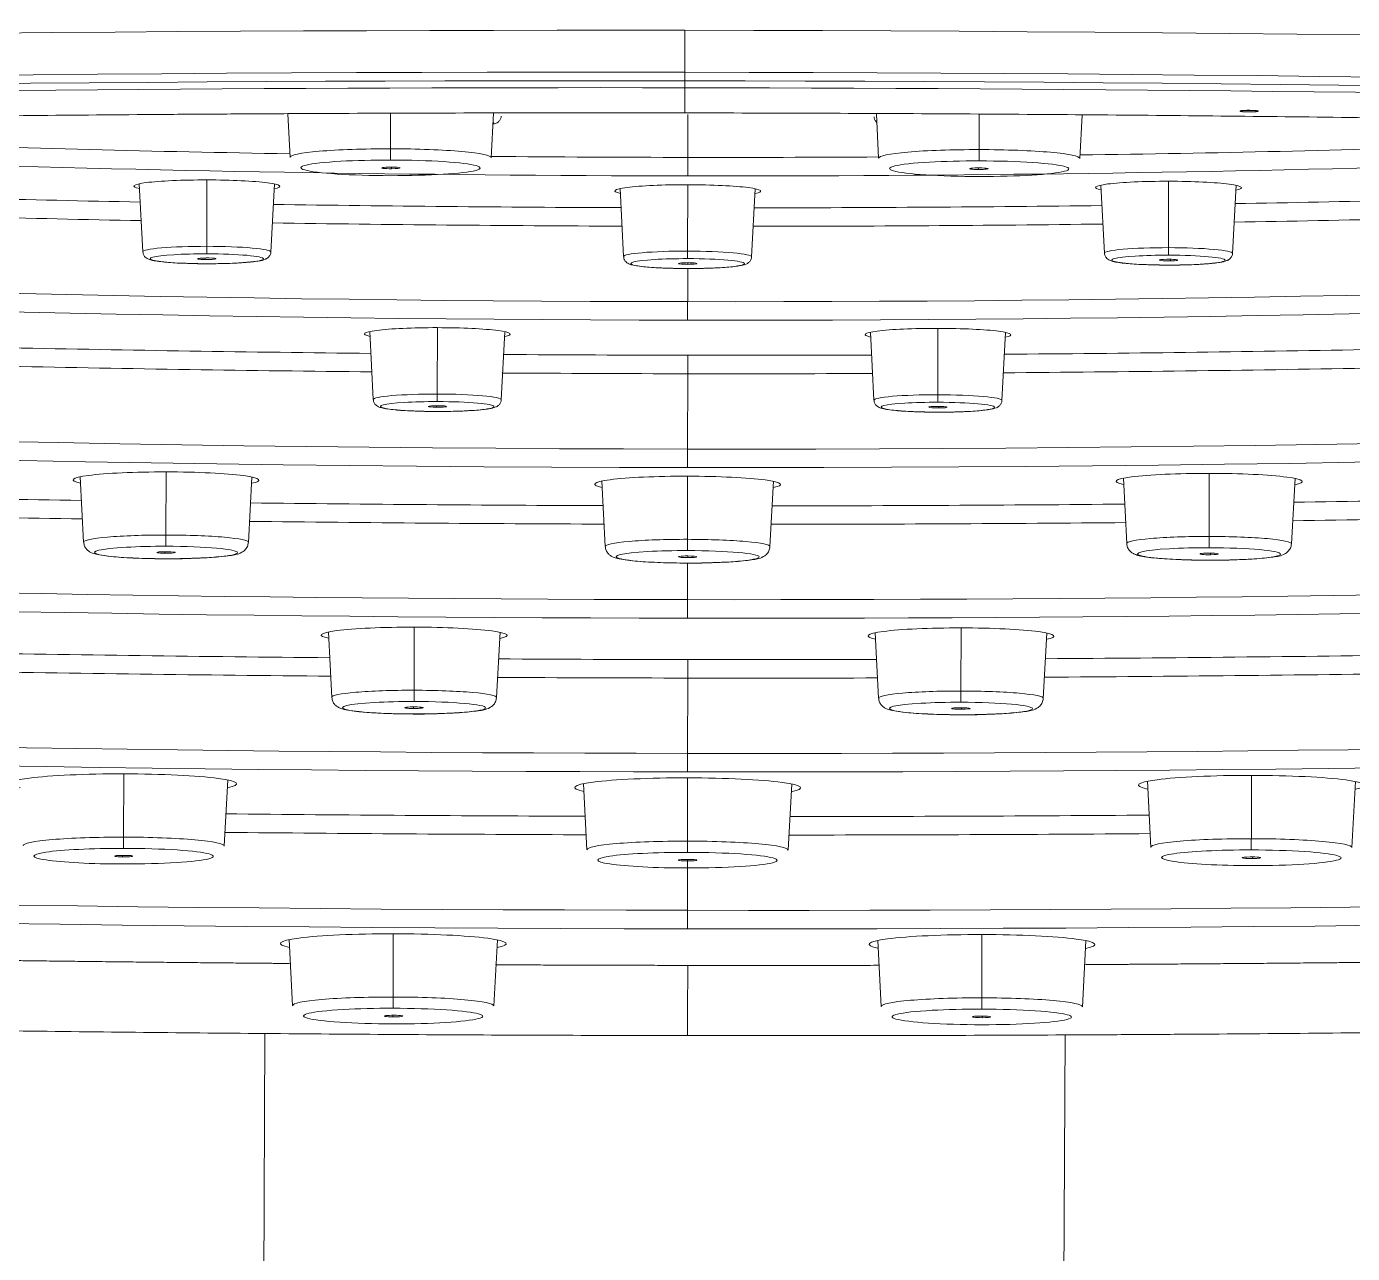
# Model space of a CAD drawing. Extents: x 16539 to 19738, y -91 to 2224.
# Drawn here: x 17495.48 to 17531.93, y 1186.76 to 1220.48 of the extents above; entities that cross this region are included whole.
import ezdxf

# ---------------------------------------------------------------- set-up
doc = ezdxf.new("R2010")
doc.units = 0
doc.header["$LTSCALE"] = 10
doc.header["$MEASUREMENT"] = 0
doc.layers.add('1', color=7, linetype='CONTINUOUS')

msp = doc.modelspace()

# ---------------------------------------------------------------- linework, layer by layer
at = {"layer": '1', "color": 7, "linetype": 'Continuous', "lineweight": 13}
for p, q in [((17513.575, 1218.993), (17513.575, 1219.227)), ((17513.575, 1218.801), (17513.575, 1218.993)), ((17505.486, 1217.123), (17505.487, 1218.091)), ((17513.655, 1218.069), (17513.654, 1216.886)), ((17521.668, 1217.101), (17521.669, 1218.066)), ((17505.511, 1216.576), (17505.511, 1216.62)), ((17521.643, 1216.598), (17521.644, 1216.554)), ((17500.434, 1214.442), (17500.437, 1216.267)), ((17513.652, 1214.31), (17513.654, 1216.136)), ((17526.871, 1216.231), (17526.869, 1214.405)), ((17500.389, 1214.079), (17500.388, 1214.122)), ((17513.654, 1213.831), (17513.653, 1212.921)), ((17513.656, 1213.947), (17513.656, 1213.991)), ((17526.921, 1214.042), (17526.922, 1214.085)), ((17506.769, 1210.381), (17506.772, 1212.207)), ((17520.531, 1210.362), (17520.534, 1212.187)), ((17513.654, 1210.94), (17513.652, 1208.869)), ((17506.751, 1210.018), (17506.751, 1210.061)), ((17520.557, 1209.999), (17520.557, 1210.042)), ((17499.312, 1206.507), (17499.315, 1208.242)), ((17513.649, 1206.389), (17513.652, 1208.123)), ((17527.986, 1206.467), (17527.989, 1208.202)), ((17499.276, 1206.049), (17499.277, 1206.005)), ((17513.653, 1205.931), (17513.653, 1205.886)), ((17528.03, 1206.009), (17528.029, 1205.965)), ((17513.652, 1205.736), (17513.651, 1204.73)), ((17506.133, 1202.24), (17506.136, 1203.975)), ((17521.164, 1202.219), (17521.167, 1203.954)), ((17513.653, 1202.575), (17513.65, 1200.504)), ((17506.114, 1201.738), (17506.113, 1201.782)), ((17521.185, 1201.761), (17521.184, 1201.717)), ((17498.148, 1198.203), (17498.15, 1199.942)), ((17513.648, 1198.093), (17513.65, 1199.832)), ((17529.148, 1198.16), (17529.15, 1199.899)), ((17498.119, 1197.658), (17498.119, 1197.702)), ((17513.652, 1197.592), (17513.65, 1196.191)), ((17513.652, 1197.547), (17513.652, 1197.592)), ((17529.185, 1197.658), (17529.184, 1197.615)), ((17505.559, 1195.547), (17505.557, 1193.808)), ((17521.741, 1195.525), (17521.738, 1193.785)), ((17505.551, 1193.262), (17505.55, 1193.306)), ((17521.746, 1193.284), (17521.745, 1193.24))]:
    msp.add_line(p, q, dxfattribs=at)
at = {"layer": '1', "color": 7, "linetype": 'Continuous', "lineweight": 18}
for p, q in [((17502.661, 1218.084), (17502.722, 1216.885)), ((17508.252, 1216.877), (17508.318, 1218.098)), ((17518.841, 1218.082), (17518.903, 1216.862)), ((17524.433, 1216.855), (17524.498, 1218.051)), ((17498.579, 1216.161), (17498.674, 1214.291)), ((17502.194, 1214.286), (17502.295, 1216.156)), ((17511.796, 1216.029), (17511.892, 1214.159)), ((17515.412, 1214.154), (17515.513, 1216.024)), ((17525.013, 1216.124), (17525.109, 1214.254)), ((17528.629, 1214.249), (17528.73, 1216.119)), ((17504.914, 1212.1), (17505.01, 1210.23)), ((17508.53, 1210.225), (17508.631, 1212.095)), ((17518.676, 1212.081), (17518.772, 1210.211)), ((17522.291, 1210.206), (17522.393, 1212.076)), ((17496.956, 1208.108), (17497.048, 1206.312)), ((17501.577, 1206.305), (17501.674, 1208.101)), ((17511.293, 1207.989), (17511.385, 1206.193)), ((17515.915, 1206.187), (17516.012, 1207.983)), ((17525.63, 1208.068), (17525.722, 1206.272)), ((17530.252, 1206.265), (17530.349, 1208.061)), ((17503.777, 1203.841), (17503.869, 1202.045)), ((17508.399, 1202.038), (17508.496, 1203.834)), ((17518.808, 1203.82), (17518.9, 1202.024)), ((17523.43, 1202.017), (17523.527, 1203.813)), ((17500.913, 1197.957), (17501.011, 1199.773)), ((17510.791, 1199.671), (17510.884, 1197.855)), ((17516.414, 1197.847), (17516.512, 1199.663)), ((17526.29, 1199.738), (17526.383, 1197.922)), ((17531.913, 1197.914), (17532.011, 1199.73)), ((17502.7, 1195.386), (17502.793, 1193.57)), ((17508.323, 1193.562), (17508.421, 1195.378)), ((17518.881, 1195.363), (17518.974, 1193.547)), ((17524.504, 1193.539), (17524.602, 1195.355)), ((17502.029, 1192.806), (17501.846, 1146.199)), ((17523.878, 1166.573), (17524.029, 1192.765))]:
    msp.add_line(p, q, dxfattribs=at)
at = {"layer": '1', "color": 7, "linetype": 'Continuous', "lineweight": 13}
for centre, major_axis, ratio, start_param, end_param in [((17513.616, 1207.315), (149.898, -0.213), 0.087156, 1.571185, 3.009838), ((17513.576, 1220.181), (0.001, 1), 0.000387, 1.370379, 2.835657), ((17513.616, 1207.315), (149.898, -0.213), 0.087156, 0.033277, 1.571185), ((17507.266, 1217.831), (1.06, -0.002), 0.087156, 6.067443, 6.489744), ((17505.486, 1217.113), (0, -0.3), 0.000387, 4.677482, 6.195919), ((17521.668, 1217.09), (0, -0.3), 0.000387, 4.677482, 6.195919), ((17505.486, 1216.599), (2.465, -0.004), 0.087156, 2.158417, 4.712778), ((17505.486, 1216.599), (2.465, -0.004), 0.087156, 4.712778, 7.216234), ((17513.654, 1216.876), (-0.001, -0.5), 0.000387, 4.691691, 6.195919), ((17521.668, 1216.576), (2.465, -0.004), 0.087156, 2.158417, 4.712778), ((17521.668, 1216.576), (2.465, -0.004), 0.087156, 4.712778, 7.216234), ((17500.434, 1214.289), (1.76, -0.003), 0.087156, 1.571185, 3.146155), ((17500.434, 1214.1), (1.56, -0.002), 0.087156, 2.193957, 4.712778), ((17500.434, 1214.435), (0, -0.2), 0.000387, 4.677482, 6.195919), ((17500.434, 1214.289), (1.76, -0.003), 0.087156, 6.278617, 7.85437), ((17500.434, 1214.1), (1.56, -0.002), 0.087156, 4.712778, 7.85437), ((17513.652, 1214.157), (1.76, -0.003), 0.087156, 1.571185, 3.146155), ((17513.652, 1214.303), (0, -0.2), 0.000387, 4.677482, 6.195919), ((17513.652, 1214.157), (1.76, -0.003), 0.087156, 6.278617, 7.85437), ((17526.869, 1214.252), (1.76, -0.003), 0.087156, 1.571185, 3.146155), ((17526.869, 1214.063), (1.56, -0.002), 0.087156, 2.193957, 4.712778), ((17526.869, 1214.398), (0, -0.2), 0.000387, 4.677482, 6.195919), ((17526.869, 1214.063), (1.56, -0.002), 0.087156, 4.712778, 7.85437), ((17526.869, 1214.252), (1.76, -0.003), 0.087156, 6.278617, 7.85437), ((17513.652, 1213.968), (1.56, -0.002), 0.087156, 2.193957, 4.712778), ((17513.652, 1213.968), (1.56, -0.002), 0.087156, 4.712778, 7.85437), ((17513.653, 1212.911), (-0.001, -0.5), 0.000387, 4.691691, 6.195919), ((17513.654, 1210.95), (0.001, 0.5), 0.000387, 4.691691, 6.195919), ((17506.77, 1210.228), (1.76, -0.003), 0.087156, 1.571185, 3.146155), ((17506.769, 1210.374), (0, -0.2), 0.000387, 4.677482, 6.195919), ((17506.77, 1210.228), (1.76, -0.003), 0.087156, 6.278617, 7.85437), ((17506.769, 1210.039), (1.56, -0.002), 0.087156, 4.712778, 7.85437), ((17520.532, 1210.209), (1.76, -0.003), 0.087156, 1.571185, 3.146155), ((17520.531, 1210.355), (0, -0.2), 0.000387, 4.677482, 6.195919), ((17520.532, 1210.209), (1.76, -0.003), 0.087156, 6.278617, 7.85437), ((17520.531, 1210.02), (1.56, -0.002), 0.087156, 4.712778, 7.85437), ((17506.769, 1210.039), (1.56, -0.002), 0.087156, 2.193957, 4.712778), ((17520.531, 1210.02), (1.56, -0.002), 0.087156, 2.193957, 4.712778), ((17513.652, 1208.859), (-0.001, -0.5), 0.000387, 4.691691, 6.195919), ((17499.312, 1206.309), (2.265, -0.003), 0.087156, 1.571185, 3.146151), ((17499.312, 1206.026), (1.965, -0.003), 0.087156, 2.157828, 4.712778), ((17499.312, 1206.496), (0, -0.3), 0.000387, 4.677482, 6.195919), ((17499.312, 1206.309), (2.265, -0.003), 0.087156, 6.278614, 7.85437), ((17499.312, 1206.026), (1.965, -0.003), 0.087156, 4.712778, 7.85437), ((17513.65, 1206.191), (2.265, -0.003), 0.087156, 1.571185, 3.146151), ((17513.649, 1206.378), (0, -0.3), 0.000387, 4.677482, 6.195919), ((17513.65, 1206.191), (2.265, -0.003), 0.087156, 6.278614, 7.85437), ((17527.987, 1206.27), (2.265, -0.003), 0.087156, 1.571185, 3.146151), ((17527.986, 1206.457), (0, -0.3), 0.000387, 4.677482, 6.195919), ((17527.987, 1206.27), (2.265, -0.003), 0.087156, 6.278614, 7.85437), ((17527.986, 1205.986), (1.965, -0.003), 0.087156, 4.712778, 7.85437), ((17513.65, 1205.908), (1.965, -0.003), 0.087156, 2.157828, 4.712778), ((17513.65, 1205.908), (1.965, -0.003), 0.087156, 4.712778, 7.85437), ((17527.986, 1205.986), (1.965, -0.003), 0.087156, 2.157828, 4.712778), ((17513.651, 1204.72), (-0.001, -0.5), 0.000387, 4.691691, 6.195919), ((17513.653, 1202.585), (0.001, 0.5), 0.000387, 4.691691, 6.195919), ((17506.134, 1202.042), (2.265, -0.003), 0.087156, 1.571185, 3.146151), ((17506.133, 1202.229), (0, 0.3), 0.000387, 1.53589, 3.054326), ((17506.134, 1202.042), (2.265, -0.003), 0.087156, 6.278614, 7.85437), ((17521.165, 1202.021), (2.265, -0.003), 0.087156, 1.571185, 3.146151), ((17521.164, 1202.208), (0, 0.3), 0.000387, 1.53589, 3.054326), ((17521.165, 1202.021), (2.265, -0.003), 0.087156, 6.278614, 7.85437), ((17506.133, 1201.759), (1.965, -0.003), 0.087156, 2.157828, 4.712778), ((17506.133, 1201.759), (1.965, -0.003), 0.087156, 4.712778, 7.85437), ((17521.164, 1201.738), (1.965, -0.003), 0.087156, 2.157828, 4.712778), ((17521.164, 1201.738), (1.965, -0.003), 0.087156, 4.712778, 7.85437), ((17513.65, 1200.494), (-0.001, -0.5), 0.000387, 4.691691, 6.195919), ((17498.148, 1198.193), (0, -0.3), 0.000387, 4.677482, 6.195919), ((17529.148, 1198.15), (0, -0.3), 0.000387, 4.677482, 6.195919), ((17498.148, 1197.679), (2.465, -0.004), 0.087156, 4.712778, 7.216234), ((17513.648, 1198.083), (0, -0.3), 0.000387, 4.677482, 6.195919), ((17529.148, 1197.636), (2.465, -0.004), 0.087156, 4.712778, 7.216234), ((17513.648, 1197.569), (2.465, -0.004), 0.087156, 4.712778, 7.216234), ((17513.65, 1196.181), (-0.001, -0.5), 0.000387, 4.691691, 6.195919), ((17505.557, 1193.797), (0, 0.3), 0.000387, 1.53589, 3.054326), ((17521.738, 1193.775), (0, 0.3), 0.000387, 1.53589, 3.054326), ((17505.557, 1193.284), (2.465, -0.004), 0.087156, 2.158417, 4.712778), ((17505.557, 1193.284), (2.465, -0.004), 0.087156, 4.712778, 7.216234), ((17521.739, 1193.261), (2.465, -0.004), 0.087156, 2.158417, 4.712778), ((17521.739, 1193.261), (2.465, -0.004), 0.087156, 4.712778, 7.216234)]:
    msp.add_ellipse(centre, major_axis=major_axis, ratio=ratio, start_param=start_param, end_param=end_param, dxfattribs=at)
at = {"layer": '1', "color": 7, "linetype": 'Continuous', "lineweight": 18}
for centre, major_axis, ratio, start_param, end_param in [((17513.614, 1206.23), (149.122, -0.212), 0.087156, 1.571185, 3.058336), ((17513.614, 1206.062), (-148.362, 0.211), 0.087156, 4.712778, 7.458922), ((17513.614, 1206.23), (149.122, -0.212), 0.087156, 0.119671, 1.571185), ((17513.614, 1206.062), (-148.362, 0.211), 0.087156, 1.968057, 4.712778), ((17513.614, 1205.925), (-147.742, 0.21), 0.087156, 4.712778, 6.687809), ((17513.614, 1205.925), (-147.742, 0.21), 0.087156, 2.736961, 4.712778), ((17513.637, 1222.331), (-62.469, 0.089), 0.087156, 1.214761, 1.395158), ((17505.487, 1216.882), (2.765, -0.004), 0.087156, 1.571185, 3.146155), ((17505.487, 1216.882), (2.765, -0.004), 0.087156, 6.278616, 7.85437), ((17521.668, 1216.86), (2.765, -0.004), 0.087156, 1.571185, 3.146155), ((17521.668, 1216.86), (2.765, -0.004), 0.087156, 6.278616, 7.85437), ((17513.637, 1222.331), (-62.469, 0.089), 0.087156, 1.744709, 1.925105), ((17513.633, 1219.342), (-73.669, 0.105), 0.087156, 0.434517, 1.571185), ((17513.637, 1221.866), (-62.968, 0.089), 0.087156, 1.217265, 1.571185), ((17505.486, 1216.599), (2.465, -0.004), 0.087156, 1.571185, 2.158417), ((17505.486, 1216.599), (2.465, -0.004), 0.087156, 0.933049, 1.571185), ((17513.637, 1222.331), (-62.469, 0.089), 0.087156, 1.484595, 1.571185), ((17513.637, 1222.331), (-62.469, 0.089), 0.087156, 1.571185, 1.655321), ((17521.668, 1216.576), (2.465, -0.004), 0.087156, 1.571185, 2.158417), ((17521.668, 1216.576), (2.465, -0.004), 0.087156, 0.933049, 1.571185), ((17505.495, 1216.598), (-0.254, 0), 0.087501, 4.773375, 7.914968), ((17505.495, 1216.598), (-0.254, 0), 0.087501, 1.631783, 4.773375), ((17513.637, 1221.866), (-62.968, 0.089), 0.087156, 1.571185, 1.922602), ((17513.633, 1219.342), (-73.669, 0.105), 0.087156, 1.571185, 2.693323), ((17521.659, 1216.576), (-0.254, 0), 0.087501, 4.652183, 7.793776), ((17521.659, 1216.576), (-0.254, 0), 0.087501, 1.51059, 4.652183), ((17513.632, 1218.877), (-74.168, 0.105), 0.087156, 0.447869, 1.571185), ((17500.437, 1216.093), (2.005, -0.003), 0.087156, 1.571185, 3.535417), ((17500.437, 1216.093), (2.005, -0.003), 0.087156, 5.889353, 7.85437), ((17513.655, 1215.961), (2.005, -0.003), 0.087156, 1.571185, 3.535417), ((17513.655, 1215.961), (2.005, -0.003), 0.087156, 5.889353, 7.85437), ((17526.872, 1216.056), (2.005, -0.003), 0.087156, 1.571185, 3.535417), ((17526.872, 1216.056), (2.005, -0.003), 0.087156, 5.889353, 7.85437), ((17513.637, 1221.866), (-73.032, 0.104), 0.087156, 1.234838, 1.363594), ((17513.632, 1218.877), (-74.168, 0.105), 0.087156, 1.571185, 2.690966), ((17513.637, 1221.866), (-73.032, 0.104), 0.087156, 1.778726, 1.907483), ((17513.636, 1221.401), (-73.531, 0.104), 0.087156, 1.236802, 1.365362), ((17513.637, 1221.866), (-73.032, 0.104), 0.087156, 1.414547, 1.546052), ((17513.637, 1221.866), (-73.032, 0.104), 0.087156, 1.596269, 1.727774), ((17513.636, 1221.401), (-73.531, 0.104), 0.087156, 1.77691, 1.905519), ((17513.636, 1221.401), (-73.531, 0.104), 0.087156, 1.415234, 1.546592), ((17513.636, 1221.401), (-73.531, 0.104), 0.087156, 1.595729, 1.727037), ((17513.628, 1215.888), (-86.368, 0.123), 0.087156, 0.230903, 1.571185), ((17513.629, 1216.353), (-85.869, 0.122), 0.087156, 0.297907, 1.571185), ((17500.434, 1214.1), (1.56, -0.002), 0.087156, 1.571185, 2.193957), ((17526.869, 1214.063), (1.56, -0.002), 0.087156, 1.571185, 2.193957), ((17513.624, 1212.9), (-99.568, 0.141), 0.087156, 6.164144, 7.85437), ((17513.625, 1213.365), (-99.069, 0.141), 0.087156, 6.21711, 7.85437), ((17500.438, 1214.1), (-0.251, 0), 0.087234, 4.516239, 7.657832), ((17500.438, 1214.1), (-0.251, 0), 0.087234, 1.374647, 4.516239), ((17513.652, 1213.968), (1.56, -0.002), 0.087156, 1.571185, 2.193957), ((17513.656, 1213.969), (-0.251, 0), 0.087241, 4.712778, 7.854371), ((17513.628, 1215.888), (-86.368, 0.123), 0.087156, 1.571185, 2.912056), ((17513.629, 1216.353), (-85.869, 0.122), 0.087156, 1.571185, 2.844119), ((17513.656, 1213.969), (-0.251, 0), 0.087241, 1.571185, 4.712778), ((17526.872, 1214.064), (-0.251, 0), 0.087234, 4.909317, 8.050909), ((17526.872, 1214.064), (-0.251, 0), 0.087234, 1.767724, 4.909317), ((17513.625, 1213.365), (-99.069, 0.141), 0.087156, 1.571185, 3.208102), ((17506.772, 1212.032), (2.005, -0.003), 0.087156, 1.571185, 3.535417), ((17506.772, 1212.032), (2.005, -0.003), 0.087156, 5.889353, 7.85437), ((17513.624, 1212.9), (-99.568, 0.141), 0.087156, 1.571185, 3.069185), ((17520.534, 1212.013), (2.005, -0.003), 0.087156, 1.571185, 3.535417), ((17520.534, 1212.013), (2.005, -0.003), 0.087156, 5.889353, 7.85437), ((17513.632, 1218.877), (-85.232, 0.121), 0.087156, 1.350979, 1.468789), ((17513.632, 1218.877), (-85.232, 0.121), 0.087156, 1.511789, 1.571185), ((17513.632, 1218.877), (-85.232, 0.121), 0.087156, 1.571185, 1.630532), ((17513.632, 1218.877), (-85.232, 0.121), 0.087156, 1.673532, 1.791293), ((17513.632, 1218.412), (-85.731, 0.122), 0.087156, 1.351961, 1.469721), ((17513.632, 1218.412), (-85.731, 0.122), 0.087156, 1.511789, 1.571185), ((17513.632, 1218.412), (-85.731, 0.122), 0.087156, 1.571185, 1.630483), ((17513.632, 1218.412), (-85.731, 0.122), 0.087156, 1.6726, 1.790311), ((17513.62, 1209.911), (-113.768, 0.162), 0.087156, 6.207341, 7.85437), ((17513.62, 1210.376), (-113.269, 0.161), 0.087156, 6.277389, 7.85437), ((17506.769, 1210.039), (1.56, -0.002), 0.087156, 1.571185, 2.193957), ((17513.62, 1209.911), (-113.768, 0.162), 0.087156, 1.571185, 3.218116), ((17513.62, 1210.376), (-113.269, 0.161), 0.087156, 1.571185, 3.147381), ((17520.531, 1210.02), (1.56, -0.002), 0.087156, 1.571185, 2.193957), ((17506.773, 1210.04), (-0.252, 0), 0.087276, 4.625436, 7.767028), ((17506.773, 1210.04), (-0.252, 0), 0.087276, 1.483843, 4.625436), ((17520.535, 1210.021), (-0.252, 0), 0.087276, 4.800217, 7.941809), ((17520.535, 1210.021), (-0.252, 0), 0.087276, 1.658624, 4.800217), ((17513.615, 1206.923), (-128.968, 0.183), 0.087156, 6.151627, 7.85437), ((17513.616, 1207.388), (-128.469, 0.183), 0.087156, 6.192566, 7.85437), ((17499.315, 1208.019), (2.555, -0.004), 0.087156, 1.571185, 3.544449), ((17499.315, 1208.019), (2.555, -0.004), 0.087156, 5.880321, 7.85437), ((17513.652, 1207.901), (2.555, -0.004), 0.087156, 1.571185, 3.544449), ((17513.615, 1206.923), (-128.968, 0.183), 0.087156, 1.571185, 3.274026), ((17513.616, 1207.388), (-128.469, 0.183), 0.087156, 1.571185, 3.214582), ((17513.652, 1207.901), (2.555, -0.004), 0.087156, 5.880321, 7.85437), ((17527.989, 1207.979), (2.555, -0.004), 0.087156, 1.571185, 3.544449), ((17527.989, 1207.979), (2.555, -0.004), 0.087156, 5.880321, 7.85437), ((17513.628, 1215.888), (-98.432, 0.14), 0.087156, 1.303806, 1.401048), ((17513.628, 1215.888), (-98.432, 0.14), 0.087156, 1.448761, 1.547525), ((17513.628, 1215.888), (-98.432, 0.14), 0.087156, 1.594796, 1.69356), ((17513.628, 1215.888), (-98.432, 0.14), 0.087156, 1.741273, 1.838515), ((17513.627, 1215.424), (-98.931, 0.141), 0.087156, 1.304886, 1.402177), ((17513.627, 1215.424), (-98.931, 0.141), 0.087156, 1.449105, 1.547918), ((17513.627, 1215.424), (-98.931, 0.141), 0.087156, 1.740144, 1.837435), ((17513.627, 1215.424), (-98.931, 0.141), 0.087156, 1.594403, 1.693216), ((17499.312, 1206.026), (1.965, -0.003), 0.087156, 1.571185, 2.157829), ((17527.986, 1205.986), (1.965, -0.003), 0.087156, 1.571185, 2.157829), ((17499.316, 1206.027), (-0.253, 0), 0.087317, 4.555393, 7.696986), ((17499.316, 1206.027), (-0.253, 0), 0.087317, 1.413801, 4.555393), ((17513.65, 1205.908), (1.965, -0.003), 0.087156, 1.571185, 2.157829), ((17513.653, 1205.909), (-0.253, 0), 0.087325, 4.712778, 7.854371), ((17513.653, 1205.909), (-0.253, 0), 0.087325, 1.571186, 4.712778), ((17527.99, 1205.987), (-0.253, 0), 0.087317, 4.870163, 8.011756), ((17527.99, 1205.987), (-0.253, 0), 0.087317, 1.728571, 4.870163), ((17506.136, 1203.752), (2.555, -0.004), 0.087156, 1.571185, 3.544449), ((17506.136, 1203.752), (2.555, -0.004), 0.087156, 5.880321, 7.85437), ((17521.167, 1203.731), (2.555, -0.004), 0.087156, 1.571185, 3.544449), ((17521.167, 1203.731), (2.555, -0.004), 0.087156, 5.880321, 7.85437), ((17513.624, 1212.9), (-112.632, 0.16), 0.087156, 1.390691, 1.483662), ((17513.624, 1212.9), (-112.632, 0.16), 0.087156, 1.524994, 1.571185), ((17513.624, 1212.9), (-112.632, 0.16), 0.087156, 1.571185, 1.617327), ((17513.624, 1212.9), (-112.632, 0.16), 0.087156, 1.658659, 1.75163), ((17513.623, 1212.435), (-113.131, 0.161), 0.087156, 1.391231, 1.4843), ((17513.623, 1212.435), (-113.131, 0.161), 0.087156, 1.524945, 1.571185), ((17513.623, 1212.435), (-113.131, 0.161), 0.087156, 1.571185, 1.617376), ((17513.623, 1212.435), (-113.131, 0.161), 0.087156, 1.658021, 1.75109), ((17506.133, 1201.759), (1.965, -0.003), 0.087156, 1.571185, 2.157829), ((17506.132, 1201.76), (-0.253, 0), 0.087376, 4.641178, 7.782771), ((17506.132, 1201.76), (-0.253, 0), 0.087376, 1.499585, 4.641178), ((17521.164, 1201.738), (1.965, -0.003), 0.087156, 1.571185, 2.157829), ((17521.166, 1201.739), (-0.253, 0), 0.087376, 4.784379, 7.925972), ((17521.166, 1201.739), (-0.253, 0), 0.087376, 1.642787, 4.784379), ((17498.151, 1199.672), (3.105, -0.004), 0.087156, 1.571185, 3.550192), ((17498.151, 1199.672), (3.105, -0.004), 0.087156, 5.874627, 7.85437), ((17513.651, 1199.562), (3.105, -0.004), 0.087156, 1.571185, 3.550192), ((17513.651, 1199.562), (3.105, -0.004), 0.087156, 5.874627, 7.85437), ((17529.151, 1199.629), (3.105, -0.004), 0.087156, 1.571185, 3.550143), ((17529.151, 1199.629), (3.105, -0.004), 0.087156, 5.874578, 7.85437), ((17513.62, 1209.911), (-127.832, 0.182), 0.087156, 1.471685, 1.549145), ((17513.62, 1209.911), (-127.832, 0.182), 0.087156, 1.593176, 1.670587), ((17498.148, 1197.962), (2.765, -0.004), 0.087156, 1.571185, 3.146155), ((17498.148, 1197.962), (2.765, -0.004), 0.087156, 6.278616, 7.85437), ((17513.619, 1209.446), (-128.331, 0.182), 0.087156, 1.471881, 1.549439), ((17513.619, 1209.446), (-128.331, 0.182), 0.087156, 1.592882, 1.67044), ((17529.148, 1197.919), (2.765, -0.004), 0.087156, 1.571185, 3.146155), ((17529.148, 1197.919), (2.765, -0.004), 0.087156, 6.278616, 7.85437), ((17498.148, 1197.679), (2.465, -0.004), 0.087156, 1.571185, 4.712778), ((17498.148, 1197.679), (2.465, -0.004), 0.087156, 0.933049, 1.571185), ((17513.649, 1197.852), (2.765, -0.004), 0.087156, 1.571185, 3.146155), ((17513.648, 1197.569), (2.465, -0.004), 0.087156, 1.571185, 4.712778), ((17513.649, 1197.852), (2.765, -0.004), 0.087156, 6.278616, 7.85437), ((17513.648, 1197.569), (2.465, -0.004), 0.087156, 0.933049, 1.571185), ((17529.148, 1197.636), (2.465, -0.004), 0.087156, 1.571185, 4.712778), ((17529.148, 1197.636), (2.465, -0.004), 0.087156, 0.933049, 1.571185), ((17498.152, 1197.68), (-0.253, 0), 0.087427, 4.581456, 7.723049), ((17498.152, 1197.68), (-0.253, 0), 0.087427, 1.439863, 4.581456), ((17513.652, 1197.57), (-0.253, 0), 0.087436, 4.712779, 7.854372), ((17513.652, 1197.57), (-0.253, 0), 0.087436, 1.571186, 4.712779), ((17529.151, 1197.637), (-0.253, 0), 0.087427, 4.844102, 7.985694), ((17529.151, 1197.637), (-0.253, 0), 0.087427, 1.702509, 4.844102), ((17505.56, 1195.276), (3.105, -0.004), 0.087156, 1.571185, 3.550192), ((17505.56, 1195.276), (3.105, -0.004), 0.087156, 5.874578, 7.85437), ((17521.742, 1195.254), (3.105, -0.004), 0.087156, 1.571185, 3.550192), ((17521.742, 1195.254), (3.105, -0.004), 0.087156, 5.874578, 7.85437), ((17505.558, 1193.567), (2.765, -0.004), 0.087156, 1.571185, 3.146155), ((17505.558, 1193.567), (2.765, -0.004), 0.087156, 6.278616, 7.85437), ((17521.739, 1193.544), (2.765, -0.004), 0.087156, 1.571185, 3.146155), ((17521.739, 1193.544), (2.765, -0.004), 0.087156, 6.278616, 7.85437), ((17505.557, 1193.284), (2.465, -0.004), 0.087156, 1.571185, 2.158417), ((17505.557, 1193.284), (2.465, -0.004), 0.087156, 0.933049, 1.571185), ((17521.739, 1193.261), (2.465, -0.004), 0.087156, 1.571185, 2.158417), ((17521.739, 1193.261), (2.465, -0.004), 0.087156, 0.933049, 1.571185), ((17505.566, 1193.284), (-0.254, 0), 0.087501, 4.652183, 7.793776), ((17505.566, 1193.284), (-0.254, 0), 0.087501, 1.51059, 4.652183), ((17521.73, 1193.262), (-0.254, 0), 0.087501, 4.773375, 7.914968), ((17521.73, 1193.262), (-0.254, 0), 0.087501, 1.631783, 4.773375)]:
    msp.add_ellipse(centre, major_axis=major_axis, ratio=ratio, start_param=start_param, end_param=end_param, dxfattribs=at)
at = {"layer": '1', "color": 7, "linetype": 'Continuous', "lineweight": 13}
for points, degree in [([(17513.575, 1218.11), (17513.575, 1218.34), (17513.575, 1218.571), (17513.575, 1218.801)], 3), ([(17508.37, 1194.693), (17511.009, 1194.681), (17513.653, 1194.677)], 2), ([(17513.652, 1192.747), (17513.653, 1193.881), (17513.653, 1194.524), (17513.653, 1194.677)], 3), ([(17513.653, 1194.677), (17516.293, 1194.674), (17518.928, 1194.679)], 2)]:
    msp.add_open_spline(points, degree=degree, dxfattribs=at)
at = {"layer": '1', "color": 7, "linetype": 'Continuous', "lineweight": 18}
for points in [[(17529.053, 1218.137), (17528.951, 1218.138), (17528.824, 1218.153), (17528.851, 1218.171), (17529.015, 1218.182), (17529.118, 1218.18)], [(17529.053, 1218.137), (17528.951, 1218.138), (17528.824, 1218.153), (17528.851, 1218.17), (17529.015, 1218.181), (17529.118, 1218.18)], [(17529.118, 1218.18), (17529.221, 1218.179), (17529.347, 1218.164), (17529.32, 1218.147), (17529.156, 1218.136), (17529.053, 1218.137)], [(17529.118, 1218.18), (17529.221, 1218.179), (17529.347, 1218.164), (17529.32, 1218.146), (17529.156, 1218.135), (17529.053, 1218.137)], [(17499.907, 1213.974), (17500.162, 1213.963), (17500.434, 1213.963)], [(17513.125, 1213.842), (17513.379, 1213.831), (17513.652, 1213.831)], [(17526.342, 1213.937), (17526.596, 1213.927), (17526.869, 1213.926)], [(17506.242, 1209.913), (17506.497, 1209.902), (17506.77, 1209.902)], [(17520.004, 1209.894), (17520.259, 1209.883), (17520.532, 1209.883)], [(17499.313, 1205.854), (17499.739, 1205.85), (17500.085, 1205.869)], [(17527.987, 1205.814), (17528.413, 1205.81), (17528.76, 1205.829)], [(17513.65, 1205.735), (17514.076, 1205.732), (17514.423, 1205.751)], [(17506.134, 1201.587), (17506.56, 1201.583), (17506.906, 1201.602)], [(17521.165, 1201.566), (17521.591, 1201.562), (17521.938, 1201.581)]]:
    msp.add_open_spline(points, degree=2, dxfattribs=at)
for points, knots in [([(17513.575, 1218.11), (17511.171, 1218.113), (17508.771, 1218.111), (17505.173, 1218.101), (17503.975, 1218.096), (17502.478, 1218.088), (17502.178, 1218.087), (17501.579, 1218.083), (17501.28, 1218.081), (17500.382, 1218.076), (17499.785, 1218.072), (17496.802, 1218.05), (17494.431, 1218.028), (17489.719, 1217.973), (17487.377, 1217.941), (17482.724, 1217.866), (17478.099, 1217.781), (17471.25, 1217.625), (17466.742, 1217.502), (17462.263, 1217.368), (17460.039, 1217.296), (17456.725, 1217.181), (17455.623, 1217.141), (17454.389, 1217.095), (17454.252, 1217.09), (17453.978, 1217.08), (17453.841, 1217.074), (17453.43, 1217.059), (17452.611, 1217.028), (17451.796, 1216.996), (17449.09, 1216.887), (17446.959, 1216.797), (17442.763, 1216.606), (17440.697, 1216.507), (17436.63, 1216.3), (17432.629, 1216.084), (17426.819, 1215.735), (17423.076, 1215.485), (17419.398, 1215.227), (17417.592, 1215.094), (17415.376, 1214.922), (17414.714, 1214.869), (17413.947, 1214.808), (17413.62, 1214.781), (17413.402, 1214.764), (17413.293, 1214.755), (17412.315, 1214.675), (17411.458, 1214.603), (17408.922, 1214.385), (17407.28, 1214.237), (17404.088, 1213.934), (17400.99, 1213.624), (17396.622, 1213.141), (17393.896, 1212.807), (17391.262, 1212.467), (17389.992, 1212.294), (17387.545, 1211.941), (17386.369, 1211.761), (17384.959, 1211.533), (17384.61, 1211.476), (17384.266, 1211.418), (17384.129, 1211.395), (17384.06, 1211.383), (17383.856, 1211.349), (17383.178, 1211.233), (17382.523, 1211.117), (17380.993, 1210.836), (17380.03, 1210.647), (17378.215, 1210.267), (17376.511, 1209.883), (17374.288, 1209.297), (17373.027, 1208.901), (17371.876, 1208.501), (17371.357, 1208.3), (17370.429, 1207.893), (17370.022, 1207.689), (17369.628, 1207.457), (17369.564, 1207.418), (17369.501, 1207.379), (17369.46, 1207.353), (17369.44, 1207.34), (17369.34, 1207.276), (17369.11, 1207.12), (17368.914, 1206.965), (17368.567, 1206.655), (17368.394, 1206.448), (17368.167, 1206.034), (17368.056, 1205.621), (17368.236, 1205.001), (17368.588, 1204.589), (17369.056, 1204.176), (17369.349, 1203.97), (17370.051, 1203.558), (17370.461, 1203.352), (17370.961, 1203.133), (17370.991, 1203.12), (17371.051, 1203.094), (17371.081, 1203.081), (17371.172, 1203.043), (17371.356, 1202.966), (17371.805, 1202.787), (17372.222, 1202.634), (17373.096, 1202.33), (17373.733, 1202.129), (17375.118, 1201.731), (17376.611, 1201.336), (17379.174, 1200.755), (17381.099, 1200.374), (17383.133, 1199.997), (17384.204, 1199.811), (17385.893, 1199.533), (17386.47, 1199.441), (17387.356, 1199.304), (17387.804, 1199.235), (17388.336, 1199.156), (17388.567, 1199.121), (17388.72, 1199.099), (17388.798, 1199.087), (17390.112, 1198.895), (17391.394, 1198.717), (17394.049, 1198.368), (17395.422, 1198.196), (17398.255, 1197.86), (17401.177, 1197.53), (17405.824, 1197.055), (17409.097, 1196.751), (17412.46, 1196.453), (17414.185, 1196.308), (17416.841, 1196.095), (17417.738, 1196.024), (17419.1, 1195.92), (17419.671, 1195.877), (17420.246, 1195.834), (17420.477, 1195.817), (17420.592, 1195.809), (17420.939, 1195.783), (17423.023, 1195.63), (17425.146, 1195.483), (17428.979, 1195.231), (17430.924, 1195.109), (17434.875, 1194.874), (17438.883, 1194.647), (17445.07, 1194.334), (17449.311, 1194.142), (17453.611, 1193.959), (17455.79, 1193.871), (17459.103, 1193.747), (17460.215, 1193.707), (17461.615, 1193.658), (17462.035, 1193.643), (17462.457, 1193.629), (17462.738, 1193.619), (17462.879, 1193.615), (17463.583, 1193.591), (17464.147, 1193.572), (17466.969, 1193.481), (17469.237, 1193.412), (17473.795, 1193.286), (17476.085, 1193.228), (17480.684, 1193.121), (17485.304, 1193.024), (17492.296, 1192.909), (17496.998, 1192.852), (17501.72, 1192.805), (17504.092, 1192.786), (17508.856, 1192.759), (17511.248, 1192.751), (17513.652, 1192.747)], [0, 0, 0, 0, 0.015625, 0.015625, 0.023438, 0.023438, 0.025391, 0.025391, 0.027344, 0.027344, 0.03125, 0.03125, 0.046875, 0.046875, 0.0625, 0.0625, 0.078125, 0.09375, 0.109375, 0.109375, 0.125, 0.125, 0.132813, 0.132813, 0.133789, 0.133789, 0.134766, 0.134766, 0.136719, 0.140625, 0.140625, 0.15625, 0.15625, 0.171875, 0.171875, 0.1875, 0.203125, 0.21875, 0.21875, 0.234375, 0.234375, 0.238281, 0.240234, 0.241211, 0.241211, 0.242188, 0.242188, 0.25, 0.25, 0.265625, 0.265625, 0.28125, 0.296875, 0.3125, 0.3125, 0.328125, 0.328125, 0.34375, 0.34375, 0.347656, 0.348633, 0.348633, 0.349609, 0.349609, 0.351563, 0.359375, 0.359375, 0.375, 0.375, 0.390625, 0.40625, 0.421875, 0.421875, 0.4375, 0.4375, 0.453125, 0.453125, 0.455078, 0.456055, 0.456055, 0.457031, 0.457031, 0.460938, 0.46875, 0.46875, 0.484375, 0.484375, 0.5, 0.515625, 0.53125, 0.53125, 0.546875, 0.546875, 0.5625, 0.5625, 0.563477, 0.563477, 0.564453, 0.564453, 0.566406, 0.570313, 0.578125, 0.578125, 0.59375, 0.59375, 0.609375, 0.625, 0.640625, 0.640625, 0.65625, 0.65625, 0.664063, 0.664063, 0.667969, 0.669922, 0.670898, 0.670898, 0.671875, 0.671875, 0.6875, 0.6875, 0.703125, 0.703125, 0.71875, 0.734375, 0.75, 0.75, 0.765625, 0.765625, 0.773438, 0.773438, 0.777344, 0.77832, 0.77832, 0.779297, 0.779297, 0.78125, 0.796875, 0.796875, 0.8125, 0.8125, 0.828125, 0.84375, 0.859375, 0.859375, 0.875, 0.875, 0.882813, 0.882813, 0.884766, 0.885742, 0.885742, 0.886719, 0.886719, 0.890625, 0.890625, 0.90625, 0.90625, 0.921875, 0.921875, 0.9375, 0.953125, 0.96875, 0.96875, 0.984375, 0.984375, 1, 1, 1, 1]), ([(17508.302, 1217.8), (17508.331, 1217.806), (17508.371, 1217.818), (17508.438, 1217.852), (17508.492, 1217.905), (17508.524, 1217.967), (17508.524, 1218.006), (17508.523, 1218.018)], [0, 0, 0, 0, 0.374126, 0.571155, 0.754035, 0.927612, 1, 1, 1, 1]), ([(17513.652, 1192.747), (17516.055, 1192.744), (17518.456, 1192.746), (17522.053, 1192.756), (17523.252, 1192.761), (17524.749, 1192.769), (17525.048, 1192.77), (17525.647, 1192.774), (17525.947, 1192.776), (17526.844, 1192.781), (17527.442, 1192.785), (17530.424, 1192.807), (17532.795, 1192.829), (17537.508, 1192.884), (17539.849, 1192.916), (17544.503, 1192.991), (17549.127, 1193.076), (17555.977, 1193.232), (17560.485, 1193.355), (17564.963, 1193.489), (17567.188, 1193.561), (17570.502, 1193.676), (17571.603, 1193.716), (17572.837, 1193.762), (17572.975, 1193.767), (17573.249, 1193.777), (17573.386, 1193.782), (17573.796, 1193.798), (17574.616, 1193.829), (17575.431, 1193.861), (17578.136, 1193.969), (17580.267, 1194.06), (17584.464, 1194.25), (17586.53, 1194.35), (17590.596, 1194.557), (17594.598, 1194.773), (17600.407, 1195.122), (17604.151, 1195.372), (17607.828, 1195.63), (17609.635, 1195.763), (17611.851, 1195.935), (17612.513, 1195.987), (17613.279, 1196.049), (17613.607, 1196.075), (17613.825, 1196.093), (17613.933, 1196.102), (17614.911, 1196.182), (17615.769, 1196.254), (17618.304, 1196.472), (17619.947, 1196.62), (17623.139, 1196.923), (17626.236, 1197.233), (17630.604, 1197.715), (17633.331, 1198.05), (17635.965, 1198.39), (17637.235, 1198.563), (17639.681, 1198.916), (17640.857, 1199.095), (17642.268, 1199.324), (17642.616, 1199.381), (17642.96, 1199.439), (17643.098, 1199.462), (17643.166, 1199.474), (17643.371, 1199.508), (17644.048, 1199.624), (17644.704, 1199.74), (17646.234, 1200.021), (17647.197, 1200.21), (17649.012, 1200.59), (17650.715, 1200.974), (17652.938, 1201.559), (17654.2, 1201.956), (17655.35, 1202.356), (17655.87, 1202.557), (17656.797, 1202.963), (17657.205, 1203.168), (17657.599, 1203.4), (17657.663, 1203.439), (17657.725, 1203.478), (17657.766, 1203.504), (17657.787, 1203.517), (17657.887, 1203.581), (17658.117, 1203.737), (17658.313, 1203.892), (17658.66, 1204.202), (17658.832, 1204.409), (17659.06, 1204.823), (17659.171, 1205.236), (17658.99, 1205.856), (17658.638, 1206.268), (17658.17, 1206.681), (17657.878, 1206.887), (17657.175, 1207.299), (17656.765, 1207.505), (17656.266, 1207.724), (17656.236, 1207.737), (17656.176, 1207.763), (17656.146, 1207.775), (17656.055, 1207.814), (17655.87, 1207.891), (17655.421, 1208.07), (17655.005, 1208.223), (17654.131, 1208.527), (17653.493, 1208.728), (17652.109, 1209.126), (17650.616, 1209.52), (17648.052, 1210.102), (17646.128, 1210.482), (17644.094, 1210.86), (17643.023, 1211.046), (17641.334, 1211.324), (17640.757, 1211.416), (17639.871, 1211.553), (17639.422, 1211.622), (17638.89, 1211.701), (17638.66, 1211.735), (17638.506, 1211.758), (17638.429, 1211.77), (17637.115, 1211.962), (17635.832, 1212.14), (17633.177, 1212.489), (17631.805, 1212.661), (17628.971, 1212.997), (17626.05, 1213.327), (17621.403, 1213.802), (17618.129, 1214.106), (17614.767, 1214.403), (17613.041, 1214.549), (17610.385, 1214.762), (17609.489, 1214.833), (17608.127, 1214.937), (17607.556, 1214.98), (17606.98, 1215.023), (17606.75, 1215.04), (17606.634, 1215.048), (17606.288, 1215.074), (17604.203, 1215.227), (17602.081, 1215.374), (17598.248, 1215.626), (17596.302, 1215.748), (17592.352, 1215.983), (17588.344, 1216.21), (17582.156, 1216.523), (17577.915, 1216.715), (17573.616, 1216.898), (17571.437, 1216.986), (17568.123, 1217.11), (17567.011, 1217.15), (17565.612, 1217.199), (17565.191, 1217.213), (17564.77, 1217.228), (17564.488, 1217.237), (17564.348, 1217.242), (17563.644, 1217.266), (17563.08, 1217.285), (17560.258, 1217.376), (17557.989, 1217.445), (17553.431, 1217.571), (17551.142, 1217.629), (17546.542, 1217.736), (17541.922, 1217.833), (17534.931, 1217.948), (17530.229, 1218.005), (17525.506, 1218.052), (17523.135, 1218.071), (17518.371, 1218.098), (17515.978, 1218.106), (17513.575, 1218.11)], [0, 0, 0, 0, 0.015625, 0.015625, 0.023437, 0.023437, 0.025391, 0.025391, 0.027344, 0.027344, 0.03125, 0.03125, 0.046875, 0.046875, 0.0625, 0.0625, 0.078125, 0.09375, 0.109375, 0.109375, 0.125, 0.125, 0.132812, 0.132812, 0.133789, 0.133789, 0.134766, 0.134766, 0.136719, 0.140625, 0.140625, 0.15625, 0.15625, 0.171875, 0.171875, 0.1875, 0.203125, 0.21875, 0.21875, 0.234375, 0.234375, 0.238281, 0.240234, 0.241211, 0.241211, 0.242187, 0.242187, 0.25, 0.25, 0.265625, 0.265625, 0.28125, 0.296875, 0.3125, 0.3125, 0.328125, 0.328125, 0.34375, 0.34375, 0.347656, 0.348633, 0.348633, 0.349609, 0.349609, 0.351563, 0.359375, 0.359375, 0.375, 0.375, 0.390625, 0.40625, 0.421875, 0.421875, 0.4375, 0.4375, 0.453125, 0.453125, 0.455078, 0.456055, 0.456055, 0.457031, 0.457031, 0.460938, 0.46875, 0.46875, 0.484375, 0.484375, 0.5, 0.515625, 0.53125, 0.53125, 0.546875, 0.546875, 0.5625, 0.5625, 0.563477, 0.563477, 0.564453, 0.564453, 0.566406, 0.570313, 0.578125, 0.578125, 0.59375, 0.59375, 0.609375, 0.625, 0.640625, 0.640625, 0.65625, 0.65625, 0.664063, 0.664063, 0.667969, 0.669922, 0.670898, 0.670898, 0.671875, 0.671875, 0.6875, 0.6875, 0.703125, 0.703125, 0.71875, 0.734375, 0.75, 0.75, 0.765625, 0.765625, 0.773438, 0.773438, 0.777344, 0.77832, 0.77832, 0.779297, 0.779297, 0.78125, 0.796875, 0.796875, 0.8125, 0.8125, 0.828125, 0.84375, 0.859375, 0.859375, 0.875, 0.875, 0.882813, 0.882813, 0.884766, 0.885742, 0.885742, 0.886719, 0.886719, 0.890625, 0.890625, 0.90625, 0.90625, 0.921875, 0.921875, 0.9375, 0.953125, 0.96875, 0.96875, 0.984375, 0.984375, 1, 1, 1, 1]), ([(17518.783, 1218.003), (17518.782, 1217.994), (17518.781, 1217.959), (17518.806, 1217.905), (17518.836, 1217.869), (17518.851, 1217.856), (17518.853, 1217.854)], [0, 0, 0, 0, 0.150103, 0.581377, 0.957235, 1, 1, 1, 1]), ([(17498.679, 1214.289), (17498.679, 1214.27), (17498.682, 1214.224), (17498.72, 1214.163), (17498.771, 1214.118), (17498.834, 1214.085), (17498.957, 1214.047), (17499.229, 1214.009), (17499.613, 1213.981), (17499.853, 1213.975), (17499.907, 1213.974)], [0, 0, 0, 0, 0.032458, 0.081052, 0.128513, 0.188395, 0.304996, 0.633148, 0.920833, 1, 1, 1, 1]), ([(17500.434, 1213.963), (17500.608, 1213.963), (17500.967, 1213.968), (17501.482, 1213.991), (17501.85, 1214.033), (17502.001, 1214.064), (17502.104, 1214.115), (17502.165, 1214.18), (17502.196, 1214.247), (17502.192, 1214.283), (17502.192, 1214.288)], [0, 0, 0, 0, 0.19435, 0.426055, 0.662938, 0.843328, 0.90379, 0.94984, 0.992901, 1, 1, 1, 1]), ([(17525.114, 1214.253), (17525.113, 1214.233), (17525.117, 1214.188), (17525.155, 1214.127), (17525.205, 1214.081), (17525.269, 1214.048), (17525.392, 1214.01), (17525.663, 1213.972), (17526.047, 1213.944), (17526.288, 1213.938), (17526.342, 1213.937)], [0, 0, 0, 0, 0.032458, 0.081052, 0.128513, 0.188395, 0.304996, 0.633148, 0.920833, 1, 1, 1, 1]), ([(17526.869, 1213.926), (17527.043, 1213.926), (17527.402, 1213.931), (17527.917, 1213.954), (17528.284, 1213.996), (17528.436, 1214.028), (17528.538, 1214.078), (17528.599, 1214.143), (17528.631, 1214.21), (17528.627, 1214.246), (17528.626, 1214.251)], [0, 0, 0, 0, 0.19435, 0.426055, 0.662938, 0.843328, 0.90379, 0.94984, 0.992901, 1, 1, 1, 1]), ([(17511.897, 1214.158), (17511.896, 1214.138), (17511.9, 1214.093), (17511.938, 1214.032), (17511.988, 1213.986), (17512.052, 1213.953), (17512.175, 1213.915), (17512.447, 1213.877), (17512.83, 1213.849), (17513.071, 1213.843), (17513.125, 1213.842)], [0, 0, 0, 0, 0.032458, 0.081052, 0.128513, 0.188395, 0.304996, 0.633148, 0.920833, 1, 1, 1, 1]), ([(17513.652, 1213.831), (17513.826, 1213.831), (17514.185, 1213.836), (17514.7, 1213.859), (17515.067, 1213.901), (17515.219, 1213.932), (17515.321, 1213.983), (17515.382, 1214.048), (17515.414, 1214.115), (17515.41, 1214.151), (17515.409, 1214.156)], [0, 0, 0, 0, 0.19435, 0.426055, 0.662938, 0.843328, 0.90379, 0.94984, 0.992901, 1, 1, 1, 1]), ([(17505.015, 1210.229), (17505.014, 1210.209), (17505.018, 1210.164), (17505.056, 1210.103), (17505.106, 1210.057), (17505.169, 1210.024), (17505.292, 1209.986), (17505.564, 1209.948), (17505.948, 1209.92), (17506.189, 1209.914), (17506.242, 1209.913)], [0, 0, 0, 0, 0.032458, 0.081052, 0.128513, 0.188395, 0.304996, 0.633148, 0.920833, 1, 1, 1, 1]), ([(17506.77, 1209.902), (17506.943, 1209.902), (17507.303, 1209.907), (17507.818, 1209.93), (17508.185, 1209.972), (17508.336, 1210.003), (17508.439, 1210.054), (17508.5, 1210.119), (17508.532, 1210.186), (17508.528, 1210.222), (17508.527, 1210.227)], [0, 0, 0, 0, 0.19435, 0.426055, 0.662938, 0.843328, 0.90379, 0.94984, 0.992901, 1, 1, 1, 1]), ([(17518.777, 1210.21), (17518.776, 1210.19), (17518.78, 1210.145), (17518.818, 1210.083), (17518.868, 1210.038), (17518.931, 1210.005), (17519.054, 1209.967), (17519.326, 1209.929), (17519.71, 1209.901), (17519.951, 1209.895), (17520.004, 1209.894)], [0, 0, 0, 0, 0.032458, 0.081052, 0.128513, 0.188395, 0.304996, 0.633148, 0.920833, 1, 1, 1, 1]), ([(17520.532, 1209.883), (17520.705, 1209.883), (17521.065, 1209.888), (17521.58, 1209.911), (17521.947, 1209.953), (17522.098, 1209.984), (17522.201, 1210.035), (17522.262, 1210.1), (17522.294, 1210.167), (17522.29, 1210.203), (17522.289, 1210.208)], [0, 0, 0, 0, 0.19435, 0.426055, 0.662938, 0.843328, 0.90379, 0.94984, 0.992901, 1, 1, 1, 1]), ([(17497.052, 1206.309), (17497.054, 1206.27), (17497.067, 1206.198), (17497.128, 1206.109), (17497.2, 1206.051), (17497.287, 1206.007), (17497.455, 1205.957), (17497.806, 1205.909), (17498.459, 1205.867), (17498.988, 1205.855), (17499.271, 1205.854), (17499.313, 1205.854)], [0, 0, 0, 0, 0.038445, 0.077595, 0.116321, 0.164481, 0.255838, 0.51611, 0.741607, 0.962164, 1, 1, 1, 1]), ([(17500.085, 1205.869), (17500.256, 1205.874), (17500.64, 1205.889), (17501.104, 1205.946), (17501.301, 1205.97), (17501.476, 1206.08), (17501.555, 1206.182), (17501.572, 1206.261), (17501.575, 1206.304)], [0, 0, 0, 0, 0.209948, 0.520573, 0.814998, 0.885414, 0.94542, 1, 1, 1, 1]), ([(17511.39, 1206.191), (17511.391, 1206.151), (17511.404, 1206.079), (17511.466, 1205.991), (17511.537, 1205.932), (17511.625, 1205.889), (17511.792, 1205.839), (17512.144, 1205.79), (17512.796, 1205.749), (17513.325, 1205.737), (17513.608, 1205.736), (17513.65, 1205.735)], [0, 0, 0, 0, 0.038445, 0.077595, 0.116321, 0.164481, 0.255838, 0.51611, 0.741607, 0.962164, 1, 1, 1, 1]), ([(17514.423, 1205.751), (17514.594, 1205.756), (17514.977, 1205.771), (17515.442, 1205.828), (17515.639, 1205.852), (17515.813, 1205.961), (17515.892, 1206.063), (17515.909, 1206.143), (17515.913, 1206.185)], [0, 0, 0, 0, 0.209948, 0.520573, 0.814998, 0.885414, 0.94542, 1, 1, 1, 1]), ([(17525.727, 1206.27), (17525.728, 1206.23), (17525.741, 1206.158), (17525.803, 1206.07), (17525.874, 1206.011), (17525.961, 1205.967), (17526.129, 1205.917), (17526.48, 1205.869), (17527.133, 1205.827), (17527.662, 1205.815), (17527.945, 1205.814), (17527.987, 1205.814)], [0, 0, 0, 0, 0.038445, 0.077595, 0.116321, 0.164481, 0.255838, 0.51611, 0.741607, 0.962164, 1, 1, 1, 1]), ([(17528.76, 1205.829), (17528.931, 1205.834), (17529.314, 1205.849), (17529.778, 1205.906), (17529.976, 1205.93), (17530.15, 1206.04), (17530.229, 1206.142), (17530.246, 1206.221), (17530.249, 1206.264)], [0, 0, 0, 0, 0.209948, 0.520573, 0.814998, 0.885414, 0.94542, 1, 1, 1, 1]), ([(17503.874, 1202.042), (17503.875, 1202.003), (17503.888, 1201.931), (17503.949, 1201.842), (17504.021, 1201.784), (17504.108, 1201.74), (17504.276, 1201.69), (17504.627, 1201.642), (17505.28, 1201.6), (17505.809, 1201.588), (17506.092, 1201.587), (17506.134, 1201.587)], [0, 0, 0, 0, 0.038445, 0.077595, 0.116321, 0.164481, 0.255838, 0.51611, 0.741607, 0.962164, 1, 1, 1, 1]), ([(17506.906, 1201.602), (17507.077, 1201.607), (17507.461, 1201.622), (17507.925, 1201.679), (17508.123, 1201.703), (17508.297, 1201.813), (17508.376, 1201.914), (17508.393, 1201.994), (17508.396, 1202.036)], [0, 0, 0, 0, 0.209948, 0.520573, 0.814998, 0.885414, 0.94542, 1, 1, 1, 1]), ([(17518.905, 1202.021), (17518.906, 1201.982), (17518.919, 1201.91), (17518.981, 1201.822), (17519.052, 1201.763), (17519.139, 1201.719), (17519.307, 1201.669), (17519.659, 1201.621), (17520.311, 1201.579), (17520.84, 1201.567), (17521.123, 1201.566), (17521.165, 1201.566)], [0, 0, 0, 0, 0.038445, 0.077595, 0.116321, 0.164481, 0.255838, 0.51611, 0.741607, 0.962164, 1, 1, 1, 1]), ([(17521.938, 1201.581), (17522.109, 1201.586), (17522.492, 1201.601), (17522.956, 1201.658), (17523.154, 1201.682), (17523.328, 1201.792), (17523.407, 1201.894), (17523.424, 1201.973), (17523.427, 1202.016)], [0, 0, 0, 0, 0.209948, 0.520573, 0.814998, 0.885414, 0.94542, 1, 1, 1, 1])]:
    msp.add_open_spline(points, degree=3, knots=knots, dxfattribs=at)
at = {"layer": '1', "color": 7, "linetype": 'Continuous', "lineweight": 13}
for points, knots in [([(17491.925, 1194.855), (17495.886, 1194.795), (17501.293, 1194.741), (17502.706, 1194.73)], [0, 0, 0, 0.738882, 1, 1, 1]), ([(17524.592, 1194.699), (17526.009, 1194.707), (17531.414, 1194.746), (17535.372, 1194.794)], [0, 0, 0, 0.261754, 1, 1, 1])]:
    msp.add_open_spline(points, degree=2, knots=knots, dxfattribs=at)

doc.saveas('drawing.dxf')
